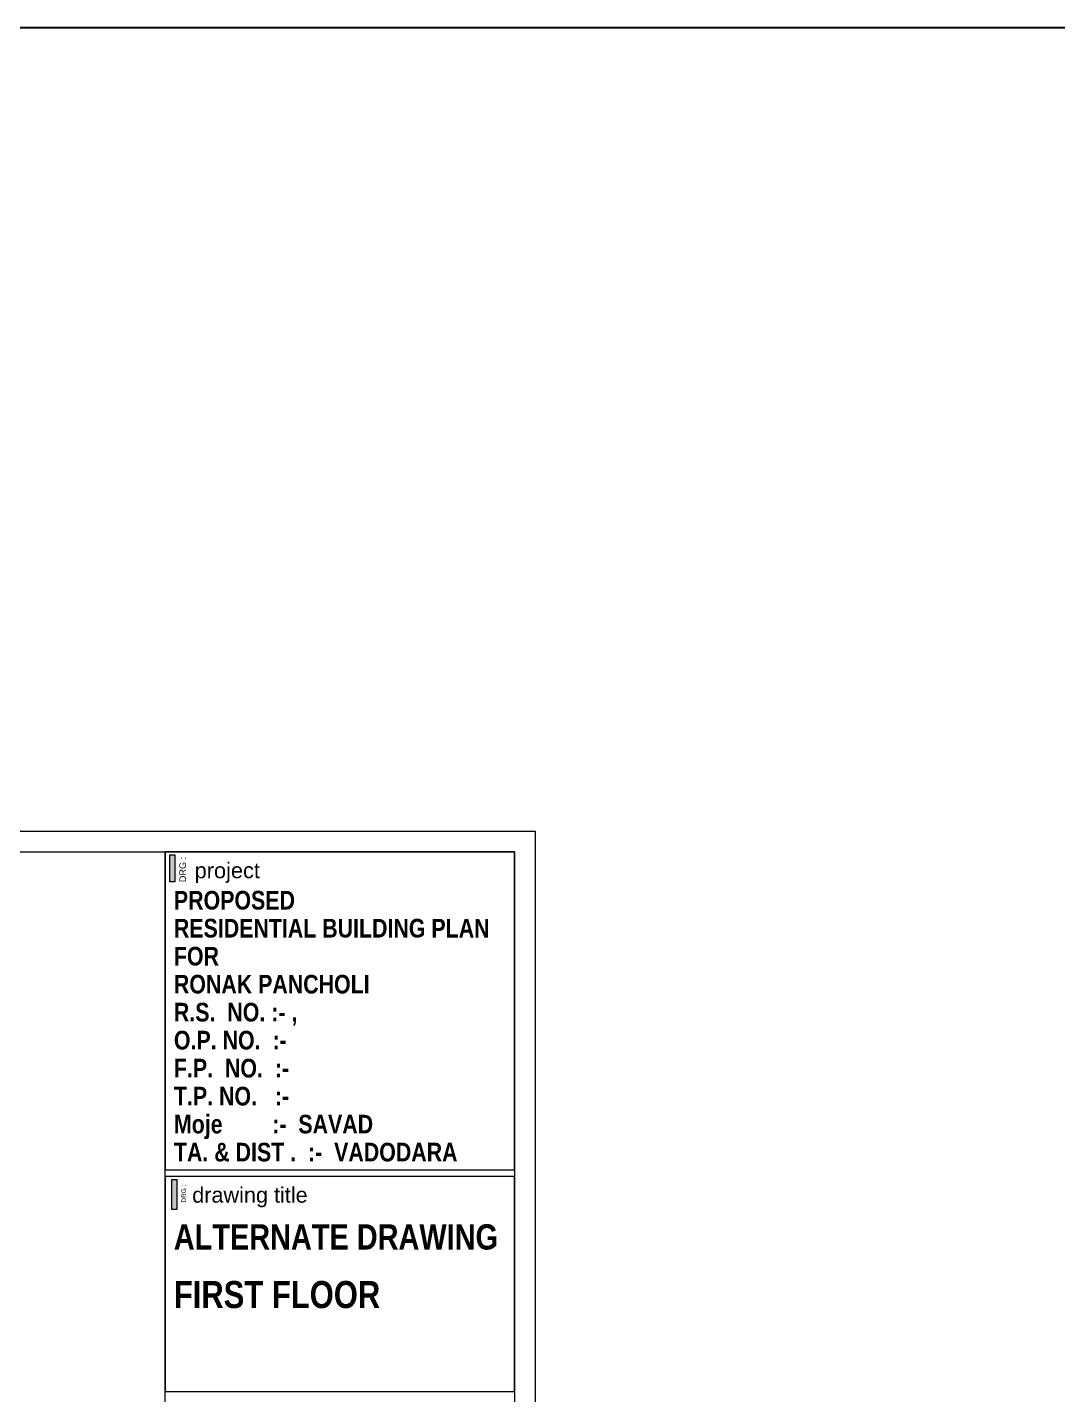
# Model space of a CAD drawing. Header units: millimetres. Extents: x 56222 to 152663, y -171621 to -121287.
# Drawn here: x 149484.9 to 149836.1, y -170189.6 to -169723.6 of the extents above; entities that cross this region are included whole.
import ezdxf

# ---------------------------------------------------------------- set-up
doc = ezdxf.new("R2010")
doc.units = ezdxf.units.MM
doc.header["$MEASUREMENT"] = 0
doc.layers.add('X_SHEET', color=7, linetype='Continuous', lineweight=9)
doc.styles.add("AR_0'-0", font='arial.ttf')
doc.styles.add('AR_6', font='arial.ttf', dxfattribs={"height": 6})
doc.styles.add("Cn_BT_0'-0", font='swissc.ttf')
doc.styles.add('KATHA', font='swissc.ttf')
doc.styles.get("Standard").update_dxf_attribs({"font": 'arial.ttf', "height": 6})

msp = doc.modelspace()

# ---------------------------------------------------------------- hatches: boundary and pattern name
at = {"layer": 'X_SHEET', "ltscale": 0.25}
h = msp.add_hatch(color=0, dxfattribs=at)
h.dxf.hatch_style = 1
h.paths.add_polyline_path([(149535.8007, -170116.211), (149534.1987, -170116.211), (149534.1987, -170126.5152), (149535.8007, -170126.5152)])

# ---------------------------------------------------------------- linework, layer by layer
at = {"layer": 'X_SHEET', "color": 5, "lineweight": 30}
msp.add_lwpolyline([(147734.2496, -169723.6226), (150812.1005, -169723.6226), (150812.1005, -171620.6865), (147734.2496, -171620.6865)], close=True, dxfattribs=at)
at = {"layer": 'X_SHEET'}
for points in [[(149657.9945, -170532.4671), (148890.8462, -170532.4671), (148890.8462, -169997.5343), (149657.9945, -169997.5343)], [(149650.9945, -170525.4671), (148897.8462, -170525.4671), (148897.8462, -170004.5343), (149650.9945, -170004.5343)], [(149531.8539, -170113.012), (149650.9945, -170113.012), (149650.9945, -170004.5343), (149531.8539, -170004.5343)], [(149531.8539, -170004.5343), (149650.9945, -170004.5343), (149650.9946, -170525.4671), (149531.8541, -170525.4671)], [(149650.9945, -170115.2196), (149531.8539, -170115.2196), (149531.8539, -170188.4689), (149650.9945, -170188.4689)]]:
    msp.add_lwpolyline(points, close=True, dxfattribs=at)
at = {"layer": 'X_SHEET', "color": 0, "ltscale": 0.25}
for points in [[(149533.5071, -170005.5919), (149535.1431, -170005.5919), (149535.1431, -170014.8008), (149533.5071, -170014.8008)], [(149534.1987, -170116.211), (149535.8007, -170116.211), (149535.8007, -170126.5152), (149534.1987, -170126.5152)]]:
    msp.add_lwpolyline(points, close=True, dxfattribs=at)
msp.add_solid([(149535.1431, -170014.8008), (149533.5071, -170014.8008), (149535.1431, -170005.5919), (149533.5071, -170005.5919)], dxfattribs=at)

# ---------------------------------------------------------------- texts
at = {"layer": 'X_SHEET', "color": 0, "ltscale": 0.25, "insert": (149536.7289, -170014.9107), "char_height": 2.21199, "width": 9.483907, "attachment_point": 1, "rotation": 90, "style": "AR_0'-0"}
msp.add_mtext('DRG :', dxfattribs=at)
at = {"layer": 'X_SHEET', "color": 0, "ltscale": 0.25, "attachment_point": 1}
for s, insert, char_height, style in [('{\\fSwis721 Ex BT|b0|i0|c0|p34;project}', (149541.914, -170008.2747), 5.308778, 'AR_6'), ('{\\fSwis721 Cn BT|b1|i0|c0|p34;FIRST FLOOR}', (149534.8175, -170150.8506), 9.214445, 'KATHA')]:
    msp.add_mtext(s, dxfattribs=dict(at, insert=insert, char_height=char_height, style=style))
at = {"layer": 'X_SHEET', "color": 0, "linetype": 'Continuous', "insert": (149534.8468, -170017.8943), "char_height": 6.357435, "attachment_point": 1, "line_spacing_factor": 0.9, "style": "Cn_BT_0'-0"}
msp.add_mtext('{\\fSwis721 Cn BT|b1|i0|c0|p34;PROPOSED\\PRESIDENTIAL BUILDING PLAN\\PFOR\\P\\C5;RONAK PANCHOLI  \\C1; \\C29;\\P\\C0;R.S.  NO. :- , \\PO.P. NO.  :-      \\PF.P.  NO.  :-          \\PT.P. NO.   :-  \\PMoje ^I    :-  SAVAD\\PTA. & DIST .  :-  VADODARA}', dxfattribs=at)
at = {"layer": 'X_SHEET', "color": 0, "ltscale": 0.25, "insert": (149537.4049, -170124.1269), "char_height": 1.58405, "attachment_point": 1, "rotation": 90}
msp.add_mtext('DRG :', dxfattribs=at)
at = {"layer": 'X_SHEET', "color": 0, "ltscale": 0.25, "insert": (149541.0937, -170118.8697), "char_height": 5.280173, "attachment_point": 1}
msp.add_mtext('{\\fSwis721 Ex BT|b0|i0|c0|p34;drawing title}', dxfattribs=at)
at = {"layer": 'X_SHEET', "ltscale": 0.25, "insert": (149534.8175, -170131.5167), "char_height": 8.600149, "attachment_point": 1, "style": 'KATHA'}
msp.add_mtext('{\\fSwis721 Cn BT|b1|i0|c0|p34;ALTERNATE DRAWING}', dxfattribs=at)

doc.saveas('drawing.dxf')
